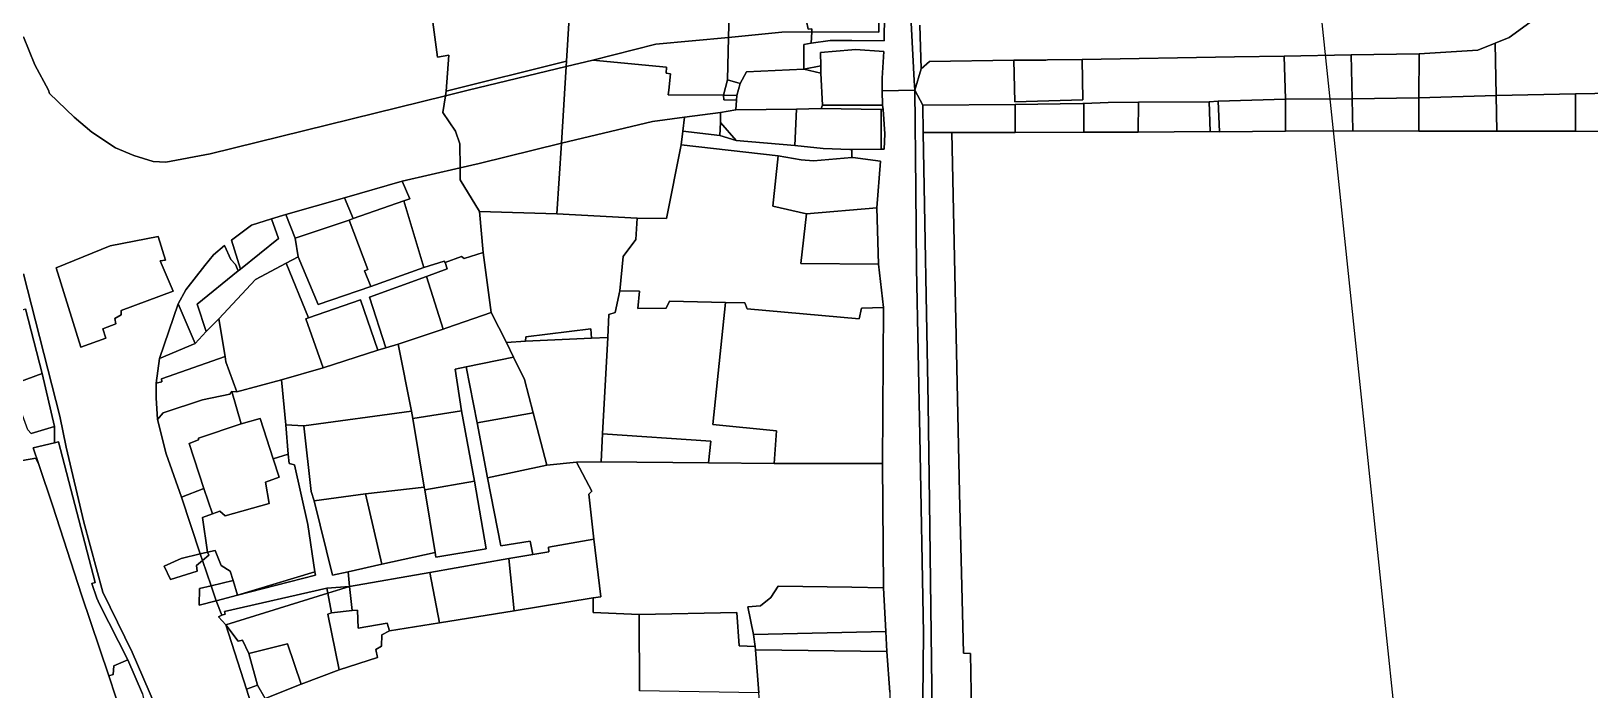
# Model space of a CAD drawing. Header units: feet. Extents: x -1222 to 199575, y -502 to 454509.
# Drawn here: x -329.7 to -77.4, y 208.2 to 314.8 of the extents above; entities that cross this region are included whole.
import ezdxf

# ---------------------------------------------------------------- set-up
doc = ezdxf.new("R2010")
doc.units = ezdxf.units.FT
doc.header["$MEASUREMENT"] = 0
doc.layers.add('line', color=7, linetype='CONTINUOUS')
doc.layers.add('지적', color=7, linetype='CONTINUOUS')
picture_1 = doc.add_image_def('image1.jpg', size_in_pixel=(8269, 5907))

msp = doc.modelspace()

# ---------------------------------------------------------------- linework, layer by layer
at = {"layer": '지적', "color": 20}
for points in [[(-244.15, 374.15), (-245.9, 361.58), (-246.61, 361.69), (-247.14, 358.55), (-249.55, 355.28), (-251.33, 335.32), (-252.25, 335.33), (-253.49, 324.11), (-251.92, 324.01), (-251.48, 332.54), (-241.69, 331.98), (-243.03, 309.95), (-262.56, 305.11), (-262.09, 310.92), (-263.94, 310.62), (-265.4, 321.61), (-265.26, 324.89), (-264.01, 334.8), (-257.94, 356.86), (-257.5, 359.62), (-256.36, 364.24), (-255.8, 366.06), (-253.09, 375.6), (-244.15, 374.15)], [(-220.17, 330.87), (-220.78, 322.4), (-219.65, 322.34), (-219.07, 322.64), (-216.61, 321.98), (-216.83, 313.82), (-228.57, 312.72), (-238.78, 310.11), (-243.1, 309.09), (-243.03, 309.95), (-241.69, 331.98), (-220.17, 330.87)], [(-205.2, 322.1), (-203.22, 316.93), (-204.21, 316.44), (-203.93, 315.13), (-203.33, 315.2), (-203.31, 314.7), (-208.21, 314.64), (-216.83, 313.82), (-216.61, 321.98), (-211.14, 322.78), (-209.9, 324.73), (-206.29, 324.96), (-205.2, 322.1)], [(-192.51, 321.95), (-192.51, 314.66), (-203.31, 314.7), (-203.33, 315.2), (-203.93, 315.13), (-204.21, 316.44), (-203.22, 316.93), (-205.2, 322.1), (-196.01, 322.25), (-192.51, 321.95)], [(-192.51, 321.95), (-191.49, 321.83), (-191.62, 313.27), (-196.86, 313.3), (-200.35, 313.32), (-203.44, 312.88), (-203.31, 314.7), (-192.51, 314.66), (-192.51, 321.95)], [(-83.8, 320.34), (-83.11, 319.2), (-83.23, 318.47), (-83.58, 316.32), (-79.57, 316.51), (-77.93, 316.57), (-77.01, 316.51), (-66.6, 316.73), (-65.9, 305.25), (-65.88, 304.94), (-73.43, 304.78), (-79.67, 304.68), (-92.52, 304.43), (-92.71, 312.88), (-90.43, 313.78), (-86.48, 316.65), (-85.39, 318.22), (-83.8, 320.34)], [(-238.78, 310.11), (-228.57, 312.72), (-216.83, 313.82), (-217, 306.97), (-217.62, 304.47), (-226.58, 304.53), (-226.51, 305.25), (-226.24, 307.9), (-226.89, 308.03), (-226.88, 308.98), (-238.78, 310.11)], [(-216.83, 313.82), (-208.21, 314.64), (-203.31, 314.7), (-203.44, 312.88), (-204.65, 312.65), (-204.63, 308.66), (-213.92, 308.23), (-214.94, 306.37), (-217, 306.97), (-216.83, 313.82)], [(-201.89, 308.05), (-201.88, 309.23), (-201.94, 311.35), (-196.86, 311.8), (-196.25, 311.85), (-191.66, 311.52), (-191.96, 307.24), (-191.92, 305.15), (-191.87, 302.85), (-196.86, 302.85), (-201.6, 302.86), (-201.89, 308.05)], [(-126.86, 310.77), (-126.63, 303.8), (-137.53, 303.51), (-138.99, 303.41), (-150.45, 303.33), (-155.34, 303.29), (-159.27, 303.14), (-159.45, 303.14), (-170.41, 302.95), (-185.35, 302.86), (-186.68, 305.25), (-185.64, 308.73), (-184.26, 309.93), (-170.62, 310.14), (-170.49, 303.38), (-159.46, 303.69), (-159.58, 310.22), (-134.92, 310.67), (-126.86, 310.77)], [(-116.02, 310.98), (-115.83, 303.85), (-126.63, 303.8), (-126.86, 310.77), (-116.02, 310.98)], [(-105.02, 311.16), (-105.05, 304.05), (-115.83, 303.85), (-116.02, 310.98), (-105.02, 311.16)], [(-92.71, 312.88), (-92.52, 304.43), (-105.05, 304.05), (-105.02, 311.16), (-95.51, 311.74), (-92.71, 312.88)], [(-243.1, 309.09), (-243.87, 296.69), (-257.21, 293.38), (-260.28, 292.69), (-260.34, 296.56), (-261.04, 298.62), (-263.05, 301.64), (-262.64, 304.36), (-258.97, 305.25), (-243.1, 309.09)], [(-243.03, 309.95), (-243.1, 309.09), (-258.97, 305.25), (-262.64, 304.36), (-262.59, 304.73), (-262.56, 305.11), (-243.03, 309.95)], [(-243.1, 309.09), (-238.78, 310.11), (-226.88, 308.98), (-226.89, 308.03), (-226.24, 307.9), (-226.51, 305.25), (-226.58, 304.53), (-217.62, 304.47), (-217.6, 303.69), (-215.51, 303.63), (-215.65, 302.07), (-218.1, 301.68), (-223.97, 300.91), (-229.14, 300.18), (-243.87, 296.69), (-243.1, 309.09)], [(-204.63, 308.66), (-201.89, 308.05), (-201.6, 302.86), (-201.83, 302.33), (-205.82, 302.19), (-215.65, 302.07), (-215.51, 303.63), (-215.47, 304.4), (-214.94, 306.37), (-213.92, 308.23), (-204.63, 308.66)], [(-201.88, 309.23), (-201.89, 308.05), (-204.63, 308.66), (-201.88, 309.23)], [(-159.58, 310.22), (-159.46, 303.69), (-170.49, 303.38), (-170.62, 310.14), (-165.44, 310.15), (-165.16, 310.2), (-159.58, 310.22)], [(-217, 306.97), (-214.94, 306.37), (-215.47, 304.4), (-217.62, 304.47), (-217, 306.97)], [(-217.62, 304.47), (-215.47, 304.4), (-215.51, 303.63), (-217.6, 303.69), (-217.62, 304.47)], [(-201.6, 302.86), (-196.86, 302.85), (-191.87, 302.85), (-191.76, 302.12), (-192.09, 302.12), (-201.83, 302.33), (-201.6, 302.86)], [(-185.35, 302.86), (-170.41, 302.95), (-170.42, 298.43), (-180.69, 298.43), (-185.33, 298.43), (-185.35, 302.86)], [(-170.41, 302.95), (-159.45, 303.14), (-159.27, 303.14), (-159.32, 298.47), (-170.42, 298.43), (-170.41, 302.95)], [(-159.27, 303.14), (-155.34, 303.29), (-150.45, 303.33), (-150.51, 298.47), (-159.32, 298.47), (-159.27, 303.14)], [(-150.45, 303.33), (-138.99, 303.41), (-138.85, 298.57), (-150.51, 298.47), (-150.45, 303.33)], [(-138.99, 303.41), (-137.53, 303.51), (-137.34, 298.54), (-138.85, 298.57), (-138.99, 303.41)], [(-137.53, 303.51), (-126.63, 303.8), (-126.65, 298.66), (-137.34, 298.54), (-137.53, 303.51)], [(-126.63, 303.8), (-115.83, 303.85), (-115.75, 298.69), (-126.65, 298.66), (-126.63, 303.8)], [(-115.83, 303.85), (-105.05, 304.05), (-105.08, 298.64), (-115.75, 298.69), (-115.83, 303.85)], [(-105.05, 304.05), (-92.52, 304.43), (-92.45, 298.61), (-105.08, 298.64), (-105.05, 304.05)], [(-79.67, 304.68), (-79.67, 298.64), (-92.23, 298.66), (-92.45, 298.61), (-92.52, 304.43), (-79.67, 304.68)], [(-79.67, 304.68), (-73.43, 304.78), (-70.24, 303.39), (-66.43, 302.13), (-65.69, 302.38), (-65.5, 298.64), (-65.55, 298.54), (-79.67, 298.64), (-79.67, 304.68)], [(-223.97, 300.91), (-224.22, 298.64), (-224.48, 296.4), (-226.88, 284.48), (-231.59, 284.53), (-244.6, 285.24), (-243.87, 296.69), (-229.14, 300.18), (-223.97, 300.91)], [(-223.97, 300.91), (-218.1, 301.68), (-218.14, 300.05), (-218.23, 297.91), (-224.22, 298.64), (-223.97, 300.91)], [(-205.82, 302.19), (-206.06, 296.34), (-215.6, 297.13), (-218.14, 300.05), (-218.1, 301.68), (-215.65, 302.07), (-205.82, 302.19)], [(-201.83, 302.33), (-192.09, 302.12), (-192.11, 295.72), (-196.86, 295.66), (-197.16, 295.66), (-201.52, 295.83), (-206.06, 296.34), (-205.82, 302.19), (-201.83, 302.33)], [(-192.09, 302.12), (-191.76, 302.12), (-191.49, 298.22), (-191.63, 295.72), (-192.11, 295.72), (-192.09, 302.12)], [(-224.22, 298.64), (-218.23, 297.91), (-215.6, 297.13), (-206.06, 296.34), (-201.52, 295.83), (-197.16, 295.66), (-196.86, 295.66), (-196.86, 294.37), (-203.08, 293.82), (-205.05, 293.98), (-208.76, 294.63), (-224.48, 296.4), (-224.22, 298.64)], [(-218.23, 297.91), (-218.14, 300.05), (-215.6, 297.13), (-218.23, 297.91)], [(-243.87, 296.69), (-244.6, 285.24), (-257.13, 285.64), (-260.29, 290.74), (-260.28, 292.69), (-257.21, 293.38), (-243.87, 296.69)], [(-208.76, 294.63), (-209.63, 286.5), (-204.19, 285.28), (-205.1, 277.2), (-192.53, 277.12), (-191.75, 270.11), (-195.28, 269.97), (-195.65, 268.28), (-213.78, 269.9), (-214.18, 270.86), (-217.31, 270.92), (-226.38, 271.14), (-226.94, 269.97), (-231.49, 269.94), (-231.26, 272.72), (-234.44, 272.77), (-233.87, 278.33), (-231.81, 281.11), (-231.59, 284.53), (-226.88, 284.48), (-224.48, 296.4), (-208.76, 294.63)], [(-196.86, 294.37), (-196.72, 294.38), (-192.19, 293.79), (-192.82, 286.2), (-204.19, 285.28), (-209.63, 286.5), (-208.76, 294.63), (-205.05, 293.98), (-203.08, 293.82), (-196.86, 294.37)], [(-278.99, 287.84), (-269.67, 290.53), (-268.44, 287.69), (-269.38, 287.35), (-277.61, 284.48), (-278.99, 287.84)], [(-269.67, 290.53), (-260.28, 292.69), (-260.29, 290.74), (-257.13, 285.64), (-256.52, 278.98), (-259.64, 278.04), (-260.04, 278.33), (-262.7, 277.39), (-262.84, 277.61), (-266.13, 276.54), (-269.38, 287.35), (-268.44, 287.69), (-269.67, 290.53)], [(-288.51, 285.13), (-278.99, 287.84), (-277.61, 284.48), (-278.23, 284.24), (-287, 281.31), (-288.51, 285.13)], [(-269.38, 287.35), (-266.13, 276.54), (-274.71, 273.5), (-275.74, 276.03), (-275.24, 276.25), (-278.23, 284.24), (-277.61, 284.48), (-269.38, 287.35)], [(-257.13, 285.64), (-244.6, 285.24), (-231.59, 284.53), (-231.81, 281.11), (-233.87, 278.33), (-234.44, 272.77), (-235.16, 269.26), (-236.18, 268.97), (-236.35, 265.24), (-239, 265.12), (-239.1, 266.64), (-249.66, 265.34), (-249.7, 264.65), (-252.77, 264.45), (-255.25, 269.29), (-256.52, 278.98), (-257.13, 285.64)], [(-204.19, 285.28), (-192.82, 286.2), (-192.53, 277.12), (-205.1, 277.2), (-204.19, 285.28)], [(-290.81, 284.43), (-288.51, 285.13), (-287, 281.31), (-286.5, 278.29), (-288.45, 277.26), (-293.41, 274.65), (-299.36, 268.28), (-301.41, 266.22), (-302.87, 270.65), (-296.19, 276.02), (-295.85, 276.3), (-289.67, 281.24), (-290.81, 284.43)], [(-295.85, 276.3), (-297.31, 281.01), (-294.03, 283.43), (-290.81, 284.43), (-289.67, 281.24), (-295.85, 276.3)], [(-287, 281.31), (-278.23, 284.24), (-275.24, 276.25), (-275.74, 276.03), (-274.71, 273.5), (-283.25, 270.59), (-286.5, 278.29), (-287, 281.31)], [(-309.18, 281.56), (-316.92, 280.08), (-325.66, 276.52), (-321.67, 263.69), (-317.61, 265.13), (-318.11, 266.66), (-316.04, 267.45), (-316.17, 268.32), (-315.15, 268.88), (-315.13, 269.58), (-306.75, 272.75), (-308.85, 277.64), (-307.99, 277.74), (-309.18, 281.56)], [(-321.67, 263.69), (-325.66, 276.52), (-316.92, 280.08), (-309.18, 281.56), (-307.99, 277.74), (-308.85, 277.64), (-306.75, 272.75), (-315.13, 269.58), (-315.15, 268.88), (-316.17, 268.32), (-316.04, 267.45), (-318.11, 266.66), (-317.61, 265.13), (-321.67, 263.69)], [(-305.9, 270.7), (-304.71, 272.95), (-301.6, 276.9), (-300.19, 278.6), (-298.44, 280.11), (-297.41, 277.84), (-296.66, 277.07), (-296.19, 276.02), (-302.87, 270.65), (-301.41, 266.22), (-303.18, 264.29), (-305.9, 270.7)], [(-286.5, 278.29), (-283.25, 270.59), (-274.71, 273.5), (-266.13, 276.54), (-262.84, 277.61), (-262.7, 277.39), (-262.39, 276.37), (-265.72, 275.12), (-274.94, 271.76), (-272.32, 263.55), (-273.58, 263.18), (-276.39, 271.35), (-284.82, 268.42), (-288.45, 277.26), (-286.5, 278.29)], [(-262.7, 277.39), (-260.04, 278.33), (-259.64, 278.04), (-256.52, 278.98), (-255.25, 269.29), (-262.44, 266.79), (-263, 266.6), (-265.72, 275.12), (-262.39, 276.37), (-262.7, 277.39)], [(-288.45, 277.26), (-284.82, 268.42), (-285.24, 268.24), (-282.43, 260.35), (-289.21, 258.36), (-296.44, 256.42), (-298.23, 261.28), (-298.32, 262.14), (-299.36, 268.28), (-293.41, 274.65), (-288.45, 277.26)], [(-263, 266.6), (-270.32, 264.16), (-272.32, 263.55), (-274.94, 271.76), (-265.72, 275.12), (-263, 266.6)], [(-217.31, 270.92), (-219.38, 251.17), (-209.04, 250.12), (-209.44, 244.82), (-220.07, 244.95), (-219.66, 248.45), (-237.22, 249.63), (-236.35, 265.24), (-236.18, 268.97), (-235.16, 269.26), (-234.44, 272.77), (-231.26, 272.72), (-231.49, 269.94), (-226.94, 269.97), (-226.38, 271.14), (-217.31, 270.92)], [(-305.9, 270.7), (-303.18, 264.29), (-308.94, 261.85), (-305.9, 270.7)], [(-273.58, 263.18), (-282.43, 260.35), (-285.24, 268.24), (-284.82, 268.42), (-276.39, 271.35), (-273.58, 263.18)], [(-191.75, 270.11), (-191.89, 244.85), (-209.44, 244.82), (-209.04, 250.12), (-219.38, 251.17), (-217.31, 270.92), (-214.18, 270.86), (-213.78, 269.9), (-195.65, 268.28), (-195.28, 269.97), (-191.75, 270.11)], [(-330.67, 269.9), (-327.93, 259.41), (-332.89, 257.55), (-336.62, 267.79), (-330.67, 269.9)], [(-299.36, 268.28), (-298.32, 262.14), (-308.6, 258.57), (-308.55, 258.05), (-309.51, 257.83), (-308.94, 261.85), (-303.18, 264.29), (-301.41, 266.22), (-299.36, 268.28)], [(-255.25, 269.29), (-252.77, 264.45), (-251.62, 262.04), (-259.32, 260.48), (-261.09, 260.12), (-260.03, 253.39), (-267.94, 252.11), (-268.13, 253.33), (-270.32, 264.16), (-263, 266.6), (-262.44, 266.79), (-255.25, 269.29)], [(-236.35, 265.24), (-237.22, 249.63), (-237.43, 245.09), (-241.46, 245.03), (-246.26, 244.58), (-248.46, 253.06), (-249.87, 258.45), (-251.62, 262.04), (-252.77, 264.45), (-249.7, 264.65), (-239, 265.12), (-236.35, 265.24)], [(-239, 265.12), (-249.7, 264.65), (-249.66, 265.34), (-239.1, 266.64), (-239, 265.12)], [(-272.32, 263.55), (-270.32, 264.16), (-268.13, 253.33), (-285.58, 250.93), (-288.5, 251.12), (-289.21, 258.36), (-282.43, 260.35), (-273.58, 263.18), (-272.32, 263.55)], [(-309.51, 257.83), (-308.55, 258.05), (-308.6, 258.57), (-298.32, 262.14), (-298.23, 261.28), (-296.44, 256.42), (-297.26, 256.5), (-297.54, 256.05), (-301.97, 255.15), (-308.36, 253.06), (-309.25, 251.94), (-309.49, 255.45), (-309.51, 257.83)], [(-259.32, 260.48), (-257.52, 251.43), (-255.87, 242.5), (-253.68, 231.49), (-248.96, 232.26), (-248.52, 230.11), (-252.38, 229.47), (-265.18, 227.17), (-278.17, 224.92), (-278.38, 227.28), (-272.96, 228.54), (-264.32, 230.42), (-264.23, 229.7), (-256.04, 231.03), (-257.97, 241.99), (-260.03, 253.39), (-261.09, 260.12), (-259.32, 260.48)], [(-251.62, 262.04), (-249.87, 258.45), (-248.46, 253.06), (-257.52, 251.43), (-259.32, 260.48), (-251.62, 262.04)], [(-332.89, 257.55), (-327.93, 259.41), (-325.96, 250.83), (-329.75, 249.67), (-330.26, 250.28), (-332.89, 257.55)], [(-296.44, 256.42), (-289.21, 258.36), (-288.5, 251.12), (-288.09, 246.37), (-290.54, 245.62), (-292.67, 252.1), (-295.75, 251.27), (-297.26, 256.5), (-296.44, 256.42)], [(-297.26, 256.5), (-295.75, 251.27), (-302.65, 248.93), (-302.65, 248.69), (-304.14, 248.08), (-301.77, 240.8), (-305.39, 239.4), (-307.85, 246.4), (-309.25, 251.94), (-308.36, 253.06), (-301.97, 255.15), (-297.54, 256.05), (-297.26, 256.5)], [(-267.94, 252.11), (-266.1, 241.02), (-275.58, 239.91), (-283.93, 238.78), (-284.38, 240.3), (-285.58, 250.93), (-268.13, 253.33), (-267.94, 252.11)], [(-260.03, 253.39), (-257.97, 241.99), (-265.97, 240.57), (-266.1, 241.02), (-267.94, 252.11), (-260.03, 253.39)], [(-248.46, 253.06), (-246.26, 244.58), (-255.87, 242.5), (-257.52, 251.43), (-248.46, 253.06)], [(-290.54, 245.62), (-289.58, 242.64), (-291.76, 241.83), (-291.19, 238.38), (-298.34, 236.37), (-299.16, 237.11), (-300.38, 236.68), (-301.77, 240.8), (-304.14, 248.08), (-302.65, 248.69), (-302.65, 248.93), (-295.75, 251.27), (-292.67, 252.1), (-290.54, 245.62)], [(-288.5, 251.12), (-285.58, 250.93), (-284.38, 240.3), (-283.93, 238.78), (-280.94, 226.74), (-278.38, 227.28), (-278.17, 224.92), (-281.87, 224.68), (-298.44, 220.87), (-298.33, 220.46), (-298.84, 220.26), (-299.79, 222.6), (-296.31, 223.5), (-283.7, 226.76), (-283.79, 227.32), (-284.95, 234.94), (-287.07, 244.61), (-287.94, 244.82), (-288.09, 246.37), (-288.5, 251.12)], [(-328.49, 244.7), (-329.4, 247.38), (-325.95, 248.2), (-325.32, 248.36), (-319.37, 225.59), (-319.89, 225.4), (-319.07, 223.06), (-318.66, 222.08), (-314.06, 213.06), (-316.34, 212.09), (-316.43, 210.68), (-317.15, 210.46), (-321.58, 223.6), (-326.2, 237.95), (-328.49, 244.7)], [(-237.43, 245.09), (-237.22, 249.63), (-219.66, 248.45), (-220.07, 244.95), (-237.43, 245.09)], [(-288.09, 246.37), (-287.94, 244.82), (-287.07, 244.61), (-284.95, 234.94), (-283.79, 227.32), (-296.31, 223.5), (-297, 225.89), (-297.53, 227.4), (-298.98, 228.33), (-299.93, 230.73), (-301.18, 230.47), (-301.99, 236.08), (-300.38, 236.68), (-299.16, 237.11), (-298.34, 236.37), (-291.19, 238.38), (-291.76, 241.83), (-289.58, 242.64), (-290.54, 245.62), (-288.09, 246.37)], [(-246.26, 244.58), (-241.46, 245.03), (-238.94, 240.37), (-239.41, 239.89), (-238.64, 232.57), (-245.95, 231.3), (-245.91, 230.54), (-248.52, 230.11), (-248.96, 232.26), (-253.68, 231.49), (-255.87, 242.5), (-246.26, 244.58)], [(-238.64, 232.57), (-239.41, 239.89), (-238.94, 240.37), (-241.46, 245.03), (-237.43, 245.09), (-220.07, 244.95), (-209.44, 244.82), (-191.89, 244.85), (-191.73, 224.71), (-196.86, 224.8), (-208.79, 224.99), (-209.99, 223.13), (-211.63, 221.8), (-213.67, 221.63), (-212.79, 217.14), (-212.52, 215.2), (-215.11, 215.33), (-215.45, 220.72), (-231.31, 220.37), (-238.73, 220.73), (-238.71, 223.1), (-237.49, 223.28), (-238.64, 232.57)], [(-305.39, 239.4), (-301.77, 240.8), (-300.38, 236.68), (-301.99, 236.08), (-301.18, 230.47), (-302.36, 230.24), (-305.39, 239.4)], [(-275.58, 239.91), (-272.96, 228.54), (-278.38, 227.28), (-280.94, 226.74), (-283.93, 238.78), (-275.58, 239.91)], [(-265.97, 240.57), (-264.32, 230.42), (-272.96, 228.54), (-275.58, 239.91), (-266.1, 241.02), (-265.97, 240.57)], [(-265.97, 240.57), (-257.97, 241.99), (-256.04, 231.03), (-264.23, 229.7), (-264.32, 230.42), (-265.97, 240.57)], [(-238.64, 232.57), (-237.49, 223.28), (-238.71, 223.1), (-251.51, 220.99), (-252.38, 229.47), (-248.52, 230.11), (-245.91, 230.54), (-245.95, 231.3), (-238.64, 232.57)], [(-302.01, 229.14), (-302.94, 228.31), (-302.87, 227.43), (-307.16, 226.04), (-308.21, 228.24), (-305.42, 229.48), (-302.36, 230.24), (-302.01, 229.14)], [(-301.18, 230.47), (-300.97, 230), (-302.01, 229.14), (-302.36, 230.24), (-301.18, 230.47)], [(-302.01, 229.14), (-300.97, 230), (-301.18, 230.47), (-299.93, 230.73), (-298.98, 228.33), (-297.53, 227.4), (-297, 225.89), (-300.58, 225.06), (-302.01, 229.14)], [(-296.31, 223.5), (-283.79, 227.32), (-283.7, 226.76), (-296.31, 223.5)], [(-278.17, 224.92), (-265.18, 227.17), (-263.6, 219.03), (-271.69, 217.73), (-272.11, 218.99), (-276.78, 218.2), (-276.87, 221.12), (-277.73, 221.02), (-278.17, 224.92)], [(-252.38, 229.47), (-251.51, 220.99), (-263.6, 219.03), (-265.18, 227.17), (-252.38, 229.47)], [(-300.58, 225.06), (-299.79, 222.6), (-302.5, 221.93), (-302.47, 224.59), (-300.58, 225.06)], [(-297, 225.89), (-296.31, 223.5), (-299.79, 222.6), (-300.58, 225.06), (-297, 225.89)], [(-281.7, 223.85), (-298.2, 218.7), (-299.42, 220.03), (-298.84, 220.26), (-298.33, 220.46), (-298.44, 220.87), (-281.87, 224.68), (-281.7, 223.85)], [(-278.17, 224.92), (-281.7, 223.85), (-281.87, 224.68), (-278.17, 224.92)], [(-281.7, 223.85), (-278.17, 224.92), (-277.73, 221.02), (-281.12, 220.64), (-281.7, 223.85)], [(-191.36, 217.63), (-212.79, 217.14), (-213.67, 221.63), (-211.63, 221.8), (-209.99, 223.13), (-208.79, 224.99), (-196.86, 224.8), (-191.73, 224.71), (-191.36, 217.63)], [(-281.7, 223.85), (-281.12, 220.64), (-281.71, 220.43), (-279.86, 211.42), (-286.01, 209.13), (-288.21, 215.64), (-294.5, 214.08), (-295.53, 216.22), (-296.19, 216.1), (-298.2, 218.7), (-281.7, 223.85)], [(-281.12, 220.64), (-277.73, 221.02), (-276.87, 221.12), (-276.78, 218.2), (-272.11, 218.99), (-271.69, 217.73), (-272.95, 217.08), (-272.99, 215.28), (-273.91, 214.74), (-273.66, 213.44), (-279.86, 211.42), (-281.71, 220.43), (-281.12, 220.64)], [(-212.52, 215.2), (-212.44, 214.7), (-211.92, 207.73), (-231.22, 208.03), (-231.31, 220.37), (-215.45, 220.72), (-215.11, 215.33), (-212.52, 215.2)], [(-294.5, 214.08), (-293.09, 208.95), (-294.85, 208.3), (-298.2, 218.7), (-296.19, 216.1), (-295.53, 216.22), (-294.5, 214.08)], [(-191.36, 217.63), (-191.19, 214.39), (-212.44, 214.7), (-212.52, 215.2), (-212.79, 217.14), (-191.36, 217.63)], [(-286.01, 209.13), (-291.85, 206.81), (-293.09, 208.95), (-294.5, 214.08), (-288.21, 215.64), (-286.01, 209.13)], [(-212.44, 214.7), (-191.19, 214.39), (-190.68, 207.82), (-190.21, 184.81), (-194.81, 185.48), (-195.39, 195.29), (-199.1, 195.55), (-199.48, 196.76), (-210.9, 195.47), (-211.92, 207.73), (-212.44, 214.7)], [(-317.15, 210.46), (-316.43, 210.68), (-316.34, 212.09), (-314.06, 213.06), (-311.69, 207.57), (-311.17, 205.02), (-314.87, 203.57), (-317.15, 210.46)]]:
    msp.add_lwpolyline(points, close=True, dxfattribs=at)
for points in [[(-265.4, 321.61), (-263.94, 310.62), (-262.09, 310.92), (-262.56, 305.11), (-262.56, 305.11), (-262.64, 304.36), (-300.73, 294.98), (-307.92, 293.64), (-309.99, 293.74), (-313.09, 294.7), (-316.09, 295.92), (-319.88, 298.49), (-322.77, 300.89), (-326.75, 304.71), (-326.92, 305.25), (-329.11, 309.36), (-330.98, 313.88)], [(-187.43, 319.3), (-186.77, 306.86), (-186.68, 305.25), (-191.92, 305.15), (-191.96, 307.24), (-191.66, 311.52), (-196.25, 311.85), (-196.86, 311.8), (-201.94, 311.35), (-201.88, 309.23), (-204.63, 308.66), (-204.65, 312.65), (-203.44, 312.88), (-200.35, 313.32), (-196.86, 313.3), (-191.62, 313.27), (-191.49, 321.83)], [(-185.82, 315.77), (-185.64, 308.73), (-186.68, 305.25), (-186.77, 306.86), (-187.43, 319.3)], [(-86.48, 316.65), (-90.43, 313.78), (-92.71, 312.88), (-95.51, 311.74), (-105.02, 311.16), (-116.02, 310.98), (-126.86, 310.77), (-134.92, 310.67), (-159.58, 310.22), (-165.16, 310.2), (-165.44, 310.15), (-170.62, 310.14), (-184.26, 309.93), (-185.64, 308.73), (-185.82, 315.77)], [(-330.98, 313.88), (-329.11, 309.36), (-326.92, 305.25), (-326.75, 304.71), (-322.77, 300.89), (-319.88, 298.49), (-316.09, 295.92), (-313.09, 294.7), (-309.99, 293.74), (-307.92, 293.64), (-300.73, 294.98), (-262.64, 304.36), (-263.05, 301.64), (-261.04, 298.62), (-260.34, 296.56), (-260.28, 292.69), (-260.28, 292.69), (-269.67, 290.53), (-278.99, 287.84), (-288.51, 285.13), (-290.81, 284.43), (-294.03, 283.43), (-297.31, 281.01), (-295.85, 276.3), (-296.19, 276.02), (-296.66, 277.07), (-297.41, 277.84), (-298.44, 280.11), (-300.19, 278.6), (-301.6, 276.9), (-304.71, 272.95), (-305.9, 270.7), (-308.94, 261.85), (-309.51, 257.83), (-309.49, 255.45), (-309.25, 251.94), (-307.85, 246.4), (-305.39, 239.4), (-302.36, 230.24), (-305.42, 229.48), (-308.21, 228.24), (-307.16, 226.04), (-302.87, 227.43), (-302.94, 228.31), (-302.01, 229.14), (-300.58, 225.06), (-302.47, 224.59), (-302.5, 221.93), (-299.79, 222.6), (-298.84, 220.26), (-299.42, 220.03), (-298.2, 218.7), (-294.85, 208.3), (-287.38, 184.75)], [(-190.68, 207.82), (-191.19, 214.39), (-191.36, 217.63), (-191.73, 224.71), (-191.89, 244.85), (-191.75, 270.11), (-192.53, 277.12), (-192.82, 286.2), (-192.19, 293.79), (-196.72, 294.38), (-196.86, 294.37), (-196.86, 295.66), (-192.11, 295.72), (-191.63, 295.72), (-191.49, 298.22), (-191.76, 302.12), (-191.87, 302.85), (-191.92, 305.15), (-186.68, 305.25), (-186.68, 305.25), (-186.48, 289.19), (-186.37, 276.52), (-185.85, 249.29), (-185.26, 217.37), (-185.43, 201.34)], [(-185.43, 201.34), (-185.26, 217.37), (-185.85, 249.29), (-186.37, 276.52), (-186.48, 289.19), (-186.68, 305.25), (-186.68, 305.25), (-185.35, 302.86), (-185.33, 298.43), (-184.52, 254.47), (-184.28, 238.63), (-183.61, 187.29)], [(-183.61, 187.29), (-184.28, 238.63), (-184.52, 254.47), (-185.33, 298.43), (-180.69, 298.43), (-180.69, 298.43), (-179.43, 240.1), (-178.76, 214.11), (-177.66, 214.06), (-177.17, 185.91)], [(-177.17, 185.91), (-177.66, 214.06), (-178.76, 214.11), (-179.43, 240.1), (-180.69, 298.43), (-170.42, 298.43), (-159.32, 298.47), (-150.51, 298.47), (-138.85, 298.57), (-137.34, 298.54), (-126.65, 298.66), (-115.75, 298.69), (-115.75, 298.69), (-105.08, 298.64), (-92.45, 298.61), (-92.23, 298.66), (-79.67, 298.64), (-65.55, 298.54)], [(-306.15, 197.59), (-313.38, 214.3), (-318.14, 224.01), (-321.2, 235.32), (-324.05, 247.46), (-325.06, 252.5), (-330.99, 275.56)], [(-330.99, 275.56), (-325.06, 252.5), (-324.05, 247.46), (-321.2, 235.32), (-318.14, 224.01), (-313.38, 214.3), (-306.15, 197.59)], [(-311.69, 207.57), (-314.06, 213.06), (-318.66, 222.08), (-319.07, 223.06), (-319.89, 225.4), (-319.37, 225.59), (-325.32, 248.36), (-325.95, 248.2), (-325.96, 250.83), (-327.93, 259.41), (-330.67, 269.9)], [(-329.75, 249.67), (-325.96, 250.83), (-325.95, 248.2), (-329.4, 247.38), (-329.4, 247.38), (-328.49, 244.7), (-328.95, 245.69), (-344.47, 242.99)], [(-344.47, 242.99), (-328.95, 245.69), (-328.49, 244.7), (-326.2, 237.95), (-321.58, 223.6), (-317.15, 210.46), (-314.87, 203.57)], [(-287.38, 184.75), (-294.85, 208.3), (-293.09, 208.95), (-291.85, 206.81), (-286.01, 209.13), (-279.86, 211.42), (-273.66, 213.44), (-273.91, 214.74), (-272.99, 215.28), (-272.95, 217.08), (-271.69, 217.73), (-263.6, 219.03), (-251.51, 220.99), (-251.51, 220.99), (-238.71, 223.1), (-238.73, 220.73), (-231.31, 220.37), (-231.22, 208.03)]]:
    msp.add_lwpolyline(points, dxfattribs=at)

# ---------------------------------------------------------------- pictures from other files: only their frames are drawn
at = {"layer": 'line', "color": 3}
image = msp.add_image(picture_1, insert=(-89.37, 18.15), size_in_units=(698.97, 499.31), rotation=5.99868, dxfattribs=at)
image.dxf.flags = 7

doc.saveas('drawing.dxf')
